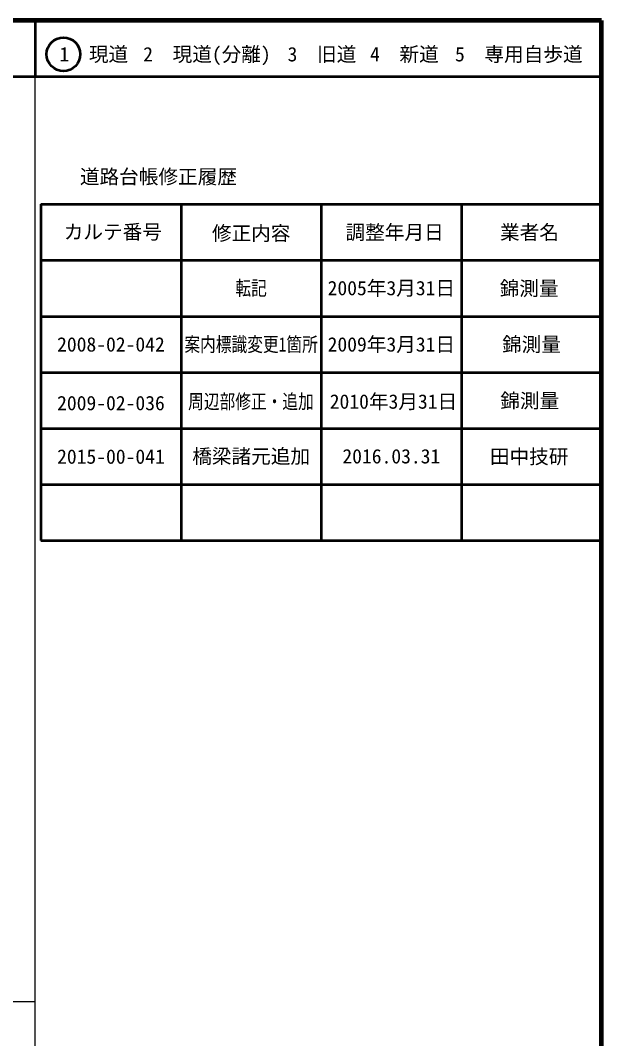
# Model space of a CAD drawing. Units: millimetres on the paper, enlarged 1000 times. Extents: x 40000 to 680000, y 20000 to 380000.
# Drawn here: x 576350 to 680000, y 198357 to 380000 of the extents above; entities that cross this region are included whole.
import ezdxf
from ezdxf.enums import TextEntityAlignment as Align

# ---------------------------------------------------------------- set-up
doc = ezdxf.new("R2010")
doc.units = ezdxf.units.MM
doc.header["$LTSCALE"] = 1000
for name, color, linetype, lineweight in [('M-STR-STRC', 7, 'Continuous', 25), ('M-TTL', 2, 'Continuous', 140), ('M-TTL-BAND', 7, 'Continuous', 25), ('M-TTL-FRAM', 2, 'Continuous', 50), ('M-TTL-LINE', 7, 'Continuous', 50)]:
    doc.layers.add(name, color=color, linetype=linetype, lineweight=lineweight)
doc.layers.add('M-TTL-TXT', color=7, linetype='Continuous')
doc.styles.add('ＭＳ ゴシック', font='')
doc.styles.get('ＭＳ ゴシック').set_extended_font_data('MS Gothic')

msp = doc.modelspace()

# ---------------------------------------------------------------- linework, layer by layer
at = {"layer": 'M-STR-STRC'}
msp.add_line((40000, 205000), (579000, 205000), dxfattribs=at)
at = {"layer": 'M-TTL'}
for p, q in [((680000, 380000), (40000, 380000)), ((680000, 20000), (680000, 380000))]:
    msp.add_line(p, q, dxfattribs=at)
at = {"layer": 'M-TTL-BAND'}
msp.add_line((579000, 20000), (579000, 370000), dxfattribs=at)
at = {"layer": 'M-TTL-FRAM'}
for p, q in [((580000, 347197), (580000, 287197)), ((580000, 347197), (680000, 347197)), ((580000, 287197), (680000, 287197))]:
    msp.add_line(p, q, dxfattribs=at)
at = {"layer": 'M-TTL-LINE'}
for p, q in [((579000, 380000), (579000, 370000)), ((40000, 370000), (680000, 370000)), ((605000, 347197), (605000, 287197)), ((630000, 347197), (630000, 287197)), ((655000, 347197), (655000, 287197)), ((580000, 337197), (680000, 337197)), ((580000, 327197), (680000, 327197)), ((580000, 317197), (680000, 317197)), ((580000, 307197), (680000, 307197)), ((580000, 297197), (680000, 297197))]:
    msp.add_line(p, q, dxfattribs=at)
msp.add_circle((584031, 373958), 3000, dxfattribs=at)

# ---------------------------------------------------------------- texts
at = {"layer": 'M-TTL-TXT', "style": 'ＭＳ ゴシック'}
for s, p in [('1\u3000現道', (589448, 373958)), ('2\u3000現道(分離)', (609619, 373958)), ('3\u3000旧道', (630121, 373958)), ('4\u3000新道', (644824, 373958)), ('5\u3000専用自歩道', (665228, 373958)), ('道路台帳修正履歴', (600968, 352113)), ('カルテ番号', (592839, 342277)), ('修正内容', (617509, 342023)), ('調整年月日', (643089, 342197)), ('業者名', (667134, 342197)), ('2005年3月31日', (642500, 332245)), ('錦測量', (667077, 332189)), ('2008-02-042', (592500, 322197)), ('2009年3月31日', (642500, 322197)), ('錦測量', (667500, 322197)), ('2009-02-036', (592500, 311734)), ('2010年3月31日', (642878, 312010)), ('錦測量', (667182, 312148)), ('2015-00-041', (592500, 302189)), ('橋梁諸元追加', (617500, 302245)), ('2016.03.31', (642500, 302245)), ('田中技研', (667077, 302189))]:
    msp.add_text(s, height=2566, dxfattribs=at).set_placement(p, align=Align.MIDDLE_CENTER)
at = {"layer": 'M-TTL-TXT', "style": 'ＭＳ ゴシック', "width": 0.8}
for s, p in [('転記', (617500, 332245)), ('案内標識変更1箇所', (617500, 322197)), ('周辺部修正・追加', (617469, 312010))]:
    msp.add_text(s, height=2566, dxfattribs=at).set_placement(p, align=Align.MIDDLE_CENTER)

doc.saveas('drawing.dxf')
